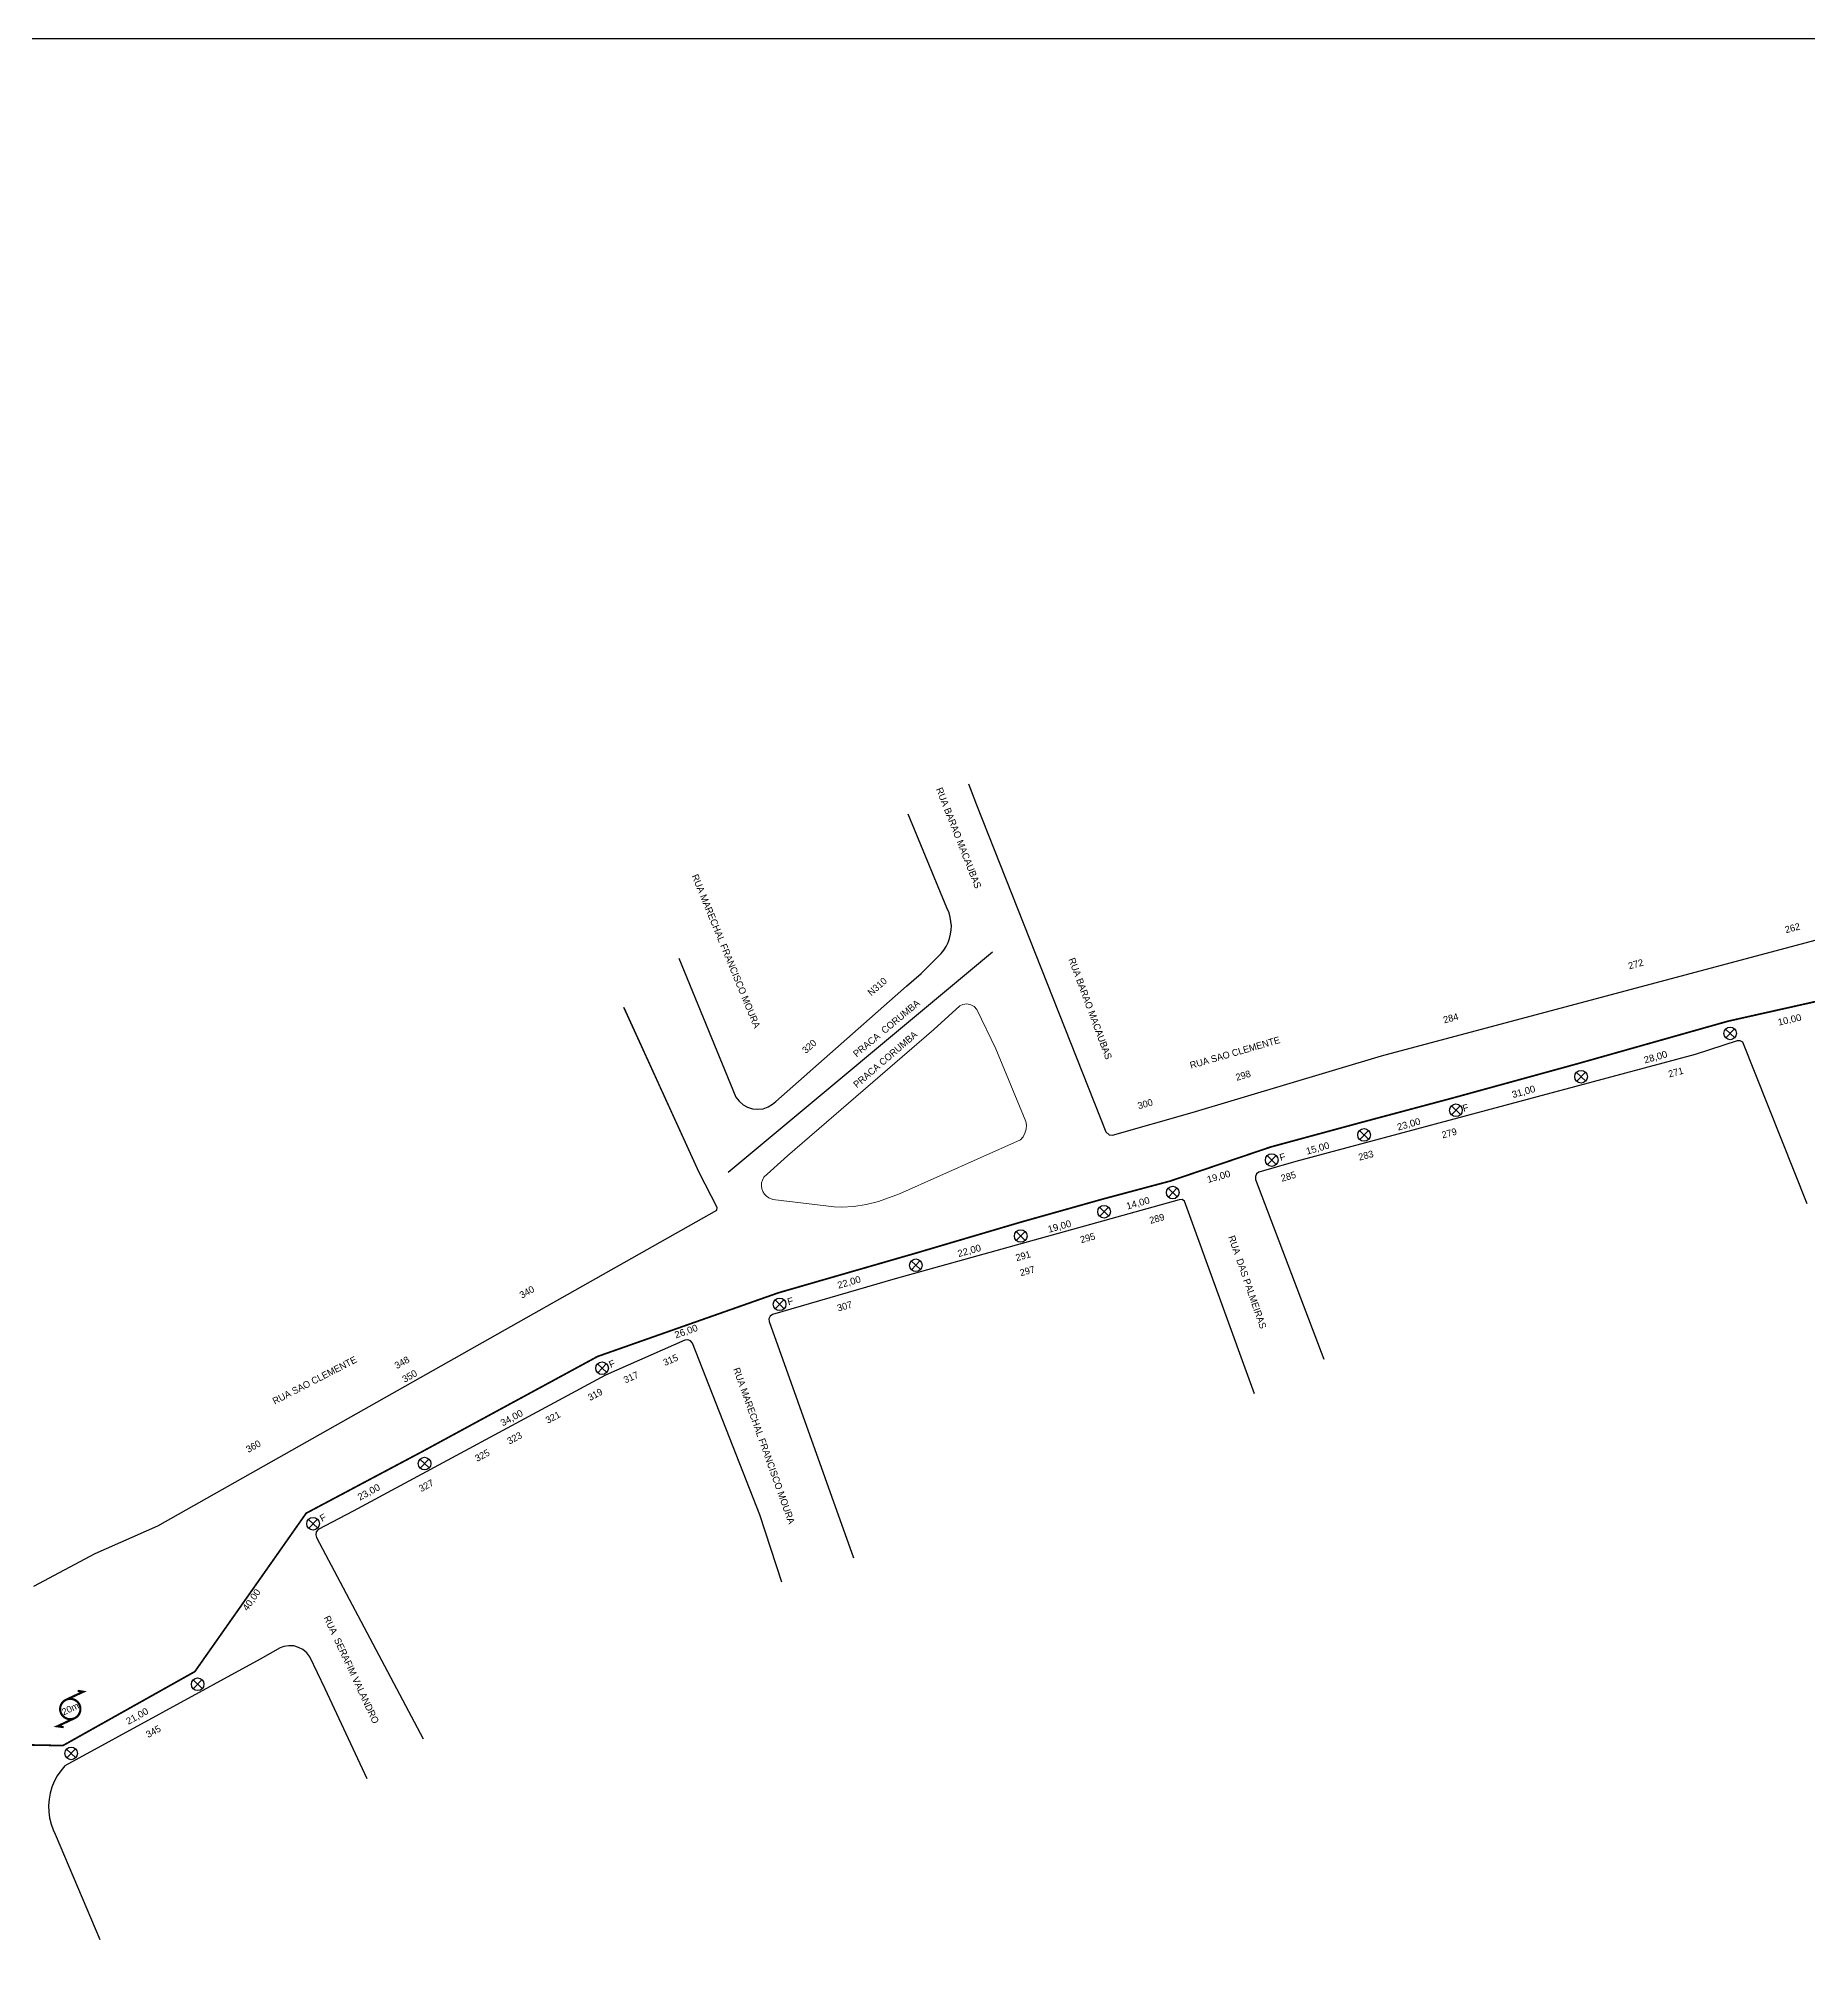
# Model space of a CAD drawing. Header units: inches. Extents: x 10034 to 13570, y 6075 to 9325.
# Drawn here: x 10359.4 to 10670.4, y 8985 to 9324.9 of the extents above; entities that cross this region are included whole.
import ezdxf

# ---------------------------------------------------------------- set-up
doc = ezdxf.new("R2010")
doc.units = ezdxf.units.IN
doc.header["$MEASUREMENT"] = 0
for name, color, linetype in [('ALINHAMENTO PREDIAL', 120, 'Continuous'), ('METRAGEM', 7, 'Continuous'), ('NOME LOGRADOURO', 252, 'Continuous'), ('NUMERAÇÃO', 7, 'Continuous'), ('OBRA DE ARTE', 190, 'Continuous')]:
    doc.layers.add(name, color=color, linetype=linetype)
doc.styles.add('ARIAL', font='arial.ttf')
doc.linetypes.add('FENCELINE1', pattern='A,0.25,-0.1,[133,ltypeshp.shx,S=0.1,R=0,X=-0.1,Y=0],-0.1,1', length=1.45)

msp = doc.modelspace()

# ---------------------------------------------------------------- linework, layer by layer
msp.add_lwpolyline([(10034.08, 8730.9), (10872.65, 8730.9), (10872.65, 9324.9), (10034.08, 9324.9), (10034.08, 8730.9)])
at = {"color": 1, "linetype": 'FENCELINE1', "ltscale": 2, "const_width": 0.3}
msp.add_lwpolyline([(10333.23, 9025.64), (10363.63, 9025.04), (10386.82, 9038.04), (10406.38, 9065.86), (10426.61, 9076.6), (10457.6, 9093.4), (10489.36, 9104.58), (10513.62, 9111.58), (10531.91, 9116.98), (10546.52, 9121.09), (10558.24, 9124.22), (10575.88, 9130.2), (10591.71, 9134.49), (10608.04, 9138.85), (10629.99, 9144.88), (10656.26, 9152.3), (10677.15, 9156.98)], dxfattribs=at)
at = {"color": 1}
for points in [[(10655.82, 9150.92), (10657.43, 9149.39)], [(10657.39, 9150.96), (10655.86, 9149.36)], [(10629.63, 9143.31), (10631.24, 9141.79)], [(10631.2, 9143.35), (10629.67, 9141.75)], [(10607.64, 9137.41), (10609.24, 9135.88)], [(10609.2, 9137.45), (10607.67, 9135.84)], [(10591.49, 9133.08), (10593.1, 9131.55)], [(10593.06, 9133.12), (10591.53, 9131.51)], [(10575.27, 9128.68), (10576.87, 9127.15)], [(10576.83, 9128.72), (10575.3, 9127.11)], [(10557.87, 9122.96), (10559.47, 9121.43)], [(10559.44, 9123), (10557.91, 9121.39)], [(10545.81, 9119.6), (10547.42, 9118.07)], [(10547.38, 9119.64), (10545.85, 9118.03)], [(10531.14, 9115.33), (10532.75, 9113.8)], [(10532.71, 9115.37), (10531.18, 9113.76)], [(10512.71, 9110.19), (10514.32, 9108.66)], [(10514.28, 9110.23), (10512.75, 9108.62)], [(10488.78, 9103.32), (10490.39, 9101.79)], [(10490.35, 9103.36), (10488.82, 9101.75)], [(10457.58, 9092.11), (10459.19, 9090.58)], [(10459.15, 9092.15), (10457.62, 9090.54)], [(10426.38, 9075.34), (10427.98, 9073.81)], [(10427.95, 9075.38), (10426.42, 9073.78)], [(10406.8, 9064.78), (10408.41, 9063.26)], [(10408.37, 9064.82), (10406.84, 9063.22)], [(10386.51, 9036.58), (10388.11, 9035.05)], [(10388.07, 9036.61), (10386.55, 9035.01)], [(10364.28, 9024.43), (10365.89, 9022.9)], [(10365.85, 9024.47), (10364.32, 9022.87)]]:
    msp.add_lwpolyline(points, dxfattribs=at)
at = {"color": 1, "const_width": 0.377, "elevation": 0.38}
msp.add_lwpolyline([(10364.17, 9033.08), (10367.21, 9034.5), (10366.23, 9034.66)], dxfattribs=at)
at = {"color": 1, "const_width": 0.377}
msp.add_lwpolyline([(10364.17, 9033.08, 1.000012), (10365.68, 9029.85, 0.999978)], format="xyb", close=True, dxfattribs=at)
msp.add_lwpolyline([(10365.68, 9029.85), (10362.65, 9028.43), (10363.76, 9028.28)], dxfattribs=at)
at = {"color": 1}
for centre in [(10656.63, 9150.16), (10630.43, 9142.55), (10608.44, 9136.65), (10592.29, 9132.32), (10576.07, 9127.91), (10558.67, 9122.2), (10546.61, 9118.83), (10531.95, 9114.56), (10513.52, 9109.42), (10489.58, 9102.56), (10458.38, 9091.34), (10427.18, 9074.58), (10407.6, 9064.02), (10387.31, 9035.81), (10365.08, 9023.67)]:
    msp.add_circle(centre, 1.11, dxfattribs=at)
at = {"layer": 'ALINHAMENTO PREDIAL'}
for points in [[(10522.79, 9194), (10524.21, 9190.33), (10546.89, 9132.89), (10547.47, 9132.32), (10548.09, 9132.29), (10562.07, 9136.23), (10595.35, 9146.2), (10731.33, 9182.45), (10797.61, 9197.45), (10816.29, 9202.44), (10821.11, 9203.93), (10840.59, 9208.93), (10849.6, 9211.07)], [(10523.08, 9193.25), (10524.21, 9190.33), (10546.89, 9132.89), (10547.47, 9132.32), (10548.09, 9132.29), (10562.07, 9136.23), (10595.35, 9146.2), (10731.33, 9182.45), (10797.61, 9197.45), (10816.29, 9202.44), (10821.11, 9203.93), (10840.59, 9208.93), (10849.6, 9211.07)], [(10471.89, 9163.4), (10481.91, 9138.98), (10482.46, 9138.24), (10483.16, 9137.63), (10483.96, 9137.18), (10484.84, 9136.91), (10485.76, 9136.83), (10486.67, 9136.93), (10487.55, 9137.23), (10488.34, 9137.7), (10488.9, 9138.2), (10511.91, 9158.46), (10514.45, 9160.7), (10517.99, 9164.18), (10518.46, 9164.78), (10518.86, 9165.43), (10519.19, 9166.11), (10519.45, 9166.83), (10519.63, 9167.57), (10519.73, 9168.32), (10519.76, 9169.08), (10519.7, 9169.84), (10519.57, 9170.59), (10519.36, 9171.32), (10518.98, 9172.2), (10512.15, 9188.67)], [(10358.52, 9053.06), (10369.28, 9058.78), (10380.33, 9063.67), (10478.53, 9119.08), (10478.59, 9119.58), (10475.44, 9125.71), (10462.21, 9154.7)], [(10358.52, 9053.06), (10369.28, 9058.78), (10380.33, 9063.67), (10478.53, 9119.08), (10478.59, 9119.58), (10475.44, 9125.71), (10462.21, 9154.7)], [(10358.52, 9053.06), (10369.28, 9058.78), (10380.33, 9063.67), (10478.53, 9119.08), (10478.59, 9119.58), (10475.44, 9125.71), (10462.24, 9154.62)], [(10670.14, 9120.24), (10658.84, 9148.63), (10658.38, 9148.87), (10657.86, 9148.84), (10650.46, 9146.46), (10580.33, 9127.64), (10573.82, 9125.8), (10573.4, 9125.5), (10573.19, 9125.02), (10573.24, 9124.51)], [(10573.24, 9124.51), (10585.25, 9092.95)], [(10573.04, 9086.81), (10560.75, 9120.69), (10560.3, 9120.95), (10559.79, 9120.94), (10509.88, 9107.02), (10488.32, 9100.8), (10487.9, 9100.5), (10487.68, 9100.03), (10487.72, 9099.52)], [(10487.72, 9099.52), (10502.58, 9058.04)], [(10489.98, 9053.76), (10486.08, 9065.56), (10474.25, 9095.73), (10473.93, 9096.13), (10473.45, 9096.32), (10472.94, 9096.24), (10458.97, 9090.12), (10414.66, 9066.24), (10408.49, 9062.98), (10408.15, 9062.59), (10408.05, 9062.09), (10408.21, 9061.58), (10426.93, 9026.25)], [(10417.08, 9019.17), (10409.72, 9035.02), (10407.01, 9040.66), (10406.47, 9041.34), (10405.81, 9041.9), (10405.04, 9042.3), (10404.2, 9042.54), (10403.33, 9042.59), (10402.48, 9042.47), (10401.81, 9042.24), (10398.3, 9040.23), (10363.96, 9021.47), (10363.25, 9020.63), (10362.63, 9019.72), (10362.11, 9018.76), (10361.69, 9017.74), (10361.38, 9016.69), (10361.19, 9015.61), (10361.1, 9014.51), (10361.13, 9013.41), (10361.28, 9012.32), (10361.54, 9011.26), (10361.91, 9010.22), (10362.26, 9009.47), (10370.12, 8990.97)]]:
    msp.add_lwpolyline(points, dxfattribs=at)
at = {"layer": 'NOME LOGRADOURO'}
msp.add_lwpolyline([(10480.52, 9125.76), (10527.01, 9164.5)], dxfattribs=at)
at = {"layer": 'OBRA DE ARTE', "lineweight": 20}
msp.add_lwpolyline([(10490.95, 9128.64), (10516.7, 9150.83), (10521.23, 9154.97), (10521.8, 9155.23), (10522.49, 9155.32), (10523.16, 9155.19), (10523.76, 9154.86), (10524.23, 9154.36), (10527.57, 9147.47), (10532.87, 9134.69), (10532.96, 9134.06), (10532.9, 9133.33), (10532.7, 9132.64), (10532.36, 9132.01), (10531.9, 9131.46), (10510.68, 9121.97), (10506.96, 9120.64), (10504.82, 9120.08), (10502.65, 9119.74), (10500.44, 9119.64), (10499.19, 9119.69), (10488.4, 9121), (10487.69, 9121.25), (10487.26, 9121.55), (10486.91, 9121.91), (10486.62, 9122.37), (10486.46, 9122.85), (10486.38, 9123.39), (10486.42, 9123.91), (10486.56, 9124.39), (10486.81, 9124.88), (10490.95, 9128.64)], dxfattribs=at)

# ---------------------------------------------------------------- texts
at = {"color": 1, "style": 'ARIAL'}
for s, height, rotation, p in [('F', 1.2, 15.5839, (10609.79, 9136.37)), ('F', 1.2, 15.5839, (10577.62, 9127.73)), ('F', 1.2, 16.0927, (10491.14, 9102.39)), ('F', 1.2, 23.6574, (10459.9, 9091.35)), ('F', 1.2, 27.8504, (10409.16, 9064.32)), ('20m', 1.162, 25.1126, (10363.75, 9030.32))]:
    msp.add_text(s, height=height, rotation=rotation, dxfattribs=at).set_placement(p)
at = {"layer": 'METRAGEM', "color": 3, "style": 'ARIAL'}
for s, rotation, p in [('10,00', 12.6175, (10665.15, 9151.51)), ('28,00', 15.5839, (10641.66, 9144.87)), ('31,00', 15.5839, (10618.46, 9138.78)), ('23,00', 15.5839, (10598.28, 9133.07)), ('15,00', 15.5839, (10582.28, 9128.84)), ('19,00', 15.5839, (10564.87, 9123.87)), ('14,00', 15.5839, (10550.69, 9119.2)), ('19,00', 15.5839, (10536.9, 9115.12)), ('22,00', 15.5839, (10521.05, 9110.85)), ('22,00', 16.0927, (10499.93, 9105.29)), ('26,00', 19.3949, (10471.37, 9096.56)), ('34,00', 28.3216, (10440.93, 9081.09)), ('23,00', 28.3216, (10415.82, 9068.06)), ('40,00', 54.8893, (10396.06, 9048.59)), ('21,00', 29.2771, (10375.14, 9028.67))]:
    msp.add_text(s, height=1.2, rotation=rotation, dxfattribs=at).set_placement(p)
at = {"layer": 'NOME LOGRADOURO'}
for s, rotation, p in [('RUA BARAO MACAUBAS', 291.4776, (10517.04, 9193.07)), ('RUA MARECHAL FRANCISCO MOURA', 292.3035, (10474.1, 9177.82)), ('RUA BARAO MACAUBAS', 290.4337, (10540.32, 9163.17)), ('PRACA  CORUMBA', 39.8044, (10503.12, 9145.9)), ('RUA SAO CLEMENTE', 16.15, (10561.88, 9143.93)), ('RUA  DAS PALMEIRAS', 289.1707, (10568.4, 9114.4)), ('RUA SAO CLEMENTE', 27.3202, (10400.85, 9084.92)), ('RUA MARECHAL FRANCISCO MOURA', 289.7091, (10481.39, 9091.19)), ('RUA  SERAFIM VALANDRO', 294.9542, (10409.42, 9047.51))]:
    msp.add_text(s, height=1.2, rotation=rotation, dxfattribs=at).set_placement(p)
at = {"layer": 'NUMERAÇÃO'}
for s, rotation, p in [('262', 14.9251, (10666.44, 9167.75)), ('262', 14.9251, (10666.44, 9167.75)), ('272', 14.9251, (10638.91, 9161.41)), ('272', 14.9251, (10638.91, 9161.41)), ('N310', 41.382, (10505.7, 9156.65)), ('284', 14.9251, (10606.39, 9151.91)), ('320', 41.382, (10494.19, 9146.53)), ('298', 16.481, (10569.93, 9141.81)), ('271', 15.0295, (10645.94, 9142.4)), ('300', 15.7475, (10552.7, 9136.82)), ('279', 15.0295, (10606.12, 9131.71)), ('283', 15.0295, (10591.48, 9127.79)), ('285', 15.7293, (10577.86, 9124.09)), ('289', 15.5918, (10554.76, 9116.68)), ('291', 15.5918, (10531.25, 9110.13)), ('295', 15.5918, (10542.59, 9113.29)), ('297', 15.5918, (10531.98, 9107.48)), ('340', 29.4315, (10444.3, 9103.54)), ('307', 16.0942, (10499.89, 9101.28)), ('348', 29.4315, (10422.34, 9091.16)), ('315', 23.6522, (10469.43, 9091.7)), ('350', 29.4315, (10423.69, 9088.77)), ('317', 23.6522, (10462.49, 9088.66)), ('319', 28.3359, (10456.28, 9085.55)), ('321', 28.3359, (10448.85, 9081.55)), ('360', 29.4315, (10396.22, 9076.43)), ('323', 28.3359, (10442.1, 9077.9)), ('325', 28.3359, (10436.43, 9074.85)), ('327', 28.3359, (10426.58, 9069.54)), ('345', 28.6624, (10378.63, 9026.35))]:
    msp.add_text(s, height=1.2, rotation=rotation, dxfattribs=at).set_placement(p)
at = {"layer": 'OBRA DE ARTE'}
msp.add_text('PRACA CORUMBA', height=1.2, rotation=40.7477, dxfattribs=at).set_placement((10503.17, 9140.5))

doc.saveas('drawing.dxf')
